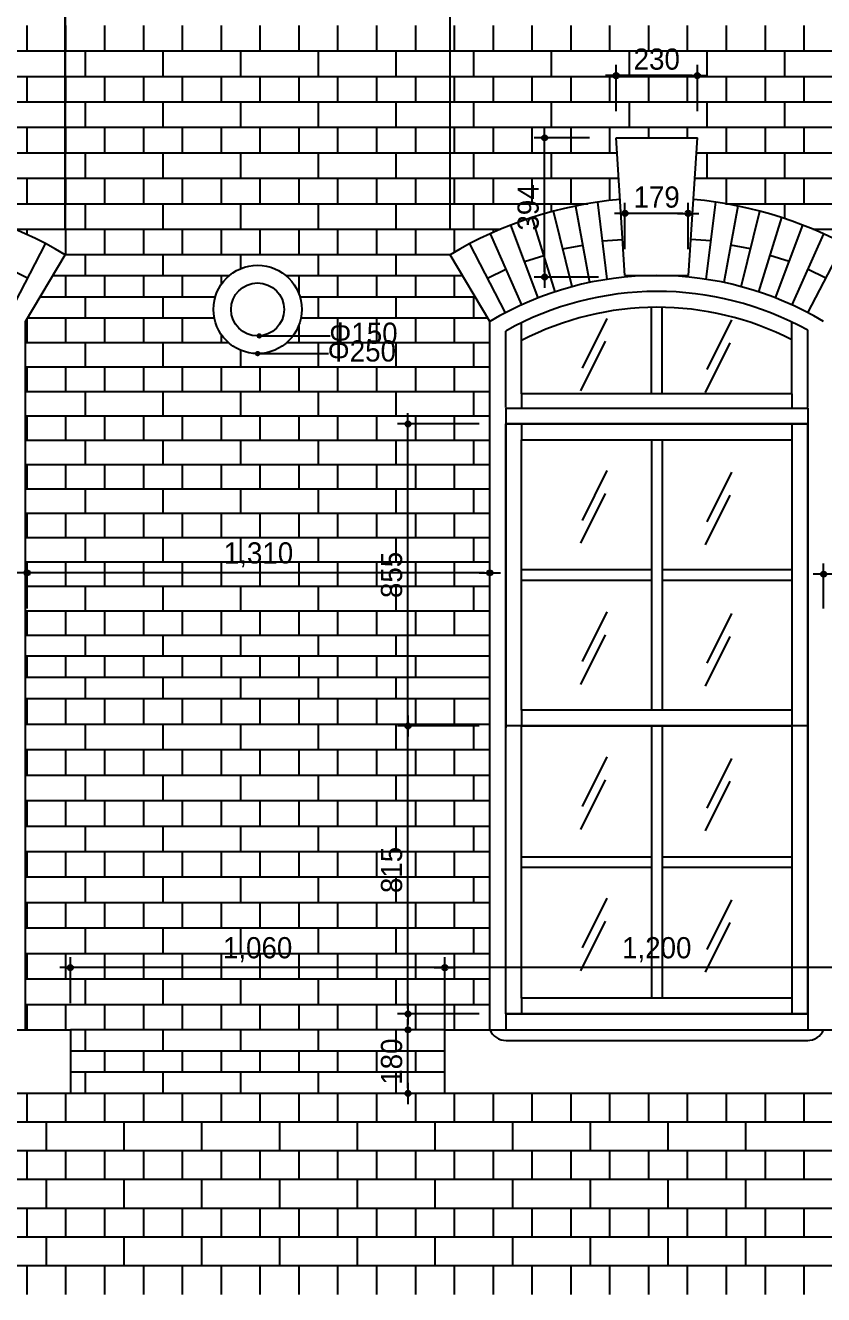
# Model space of a CAD drawing. Extents: x 194806 to 207421, y -159029 to -150119.
# Drawn here: x 199524 to 201784, y -155726 to -152133 of the extents above; entities that cross this region are included whole.
import ezdxf

# ---------------------------------------------------------------- set-up
doc = ezdxf.new("R2010")
doc.units = 0
doc.header["$LTSCALE"] = 50
doc.header["$MEASUREMENT"] = 0
doc.header["$PDMODE"] = 35
doc.header["$PDSIZE"] = -10
doc.layers.get('0').update_dxf_attribs({"linetype": 'CONTINUOUS'})
doc.layers.get('DEFPOINTS').update_dxf_attribs({"linetype": 'CONTINUOUS'})
for name, color, linetype in [('DIM', 7, 'CONTINUOUS'), ('ele-3', 6, 'CONTINUOUS'), ('h', 5, 'CONTINUOUS'), ('HAT', 5, 'CONTINUOUS'), ('WID', 4, 'CONTINUOUS')]:
    doc.layers.add(name, color=color, linetype=linetype)
doc.styles.add('현창', font='HYWULM_0.TTF')
doc.dimstyles.new('ISO-25', dxfattribs={"dimscale": 20, "dimtxt": 4, "dimasz": 1, "dimexe": 2, "dimexo": 5, "dimtad": 1, "dimlunit": 6, "dimtxsty": '현창', "dimblk": 'DIMDOT', "dimcen": 2.5, "dimadec": 0, "dimazin": 0, "dimtfac": 1, "dimtmove": 0, "dimatfit": 3, "dimldrblk": 'DIMDOT', "dimfxl": 1, "dimarcsym": 0})

# ---------------------------------------------------------------- blocks, each defined once
blk = doc.blocks.new('DIMDOT')
at = {"linetype": 'Continuous'}
blk.add_line((-2, 0), (2, 0), dxfattribs=at)
for radius in [0.5, 0.25]:
    blk.add_circle((0, 0), radius, dxfattribs=at)
blk = doc.blocks.new('*D14')
at = {"color": 0, "lineweight": -2}
for p, q in [((200726.2, -152707.3), (200726.2, -152023.8)), ((201896.2, -152707.3), (201896.2, -152023.8)), ((201881.2, -152053.8), (200741.2, -152053.8))]:
    blk.add_line(p, q, dxfattribs=at)
at = {"layer": 'DEFPOINTS', "color": 0}
for p in [(200726.2, -152053.8), (200726.2, -152782.3), (201896.2, -152782.3)]:
    blk.add_point(p, dxfattribs=at)
at = {"color": 0, "lineweight": -2, "xscale": 15, "yscale": 15, "zscale": 15, "rotation": 180}
blk.add_blockref('DIMDOT', (200726.2, -152053.8), dxfattribs=at)
at = {"color": 0, "lineweight": -2, "xscale": 15, "yscale": 15, "zscale": 15}
blk.add_blockref('DIMDOT', (201896.2, -152053.8), dxfattribs=at)
at = {"color": 0, "insert": (201353.5, -152003), "char_height": 60, "attachment_point": 5, "style": '현창'}
blk.add_mtext('1,170', dxfattribs=at)
blk = doc.blocks.new('*D15')
at = {"color": 0, "lineweight": -2}
for p, q in [((201196.2, -152376.3), (201196.2, -152245.3)), ((201426.2, -152376.3), (201426.2, -152245.3)), ((201411.2, -152275.3), (201211.2, -152275.3))]:
    blk.add_line(p, q, dxfattribs=at)
at = {"layer": 'DEFPOINTS', "color": 0}
for p in [(201196.2, -152275.3), (201196.2, -152451.3), (201426.2, -152451.3)]:
    blk.add_point(p, dxfattribs=at)
at = {"color": 0, "lineweight": -2, "xscale": 15, "yscale": 15, "zscale": 15, "rotation": 180}
blk.add_blockref('DIMDOT', (201196.2, -152275.3), dxfattribs=at)
at = {"color": 0, "lineweight": -2, "xscale": 15, "yscale": 15, "zscale": 15}
blk.add_blockref('DIMDOT', (201426.2, -152275.3), dxfattribs=at)
at = {"color": 0, "insert": (201311.2, -152229.1), "char_height": 60, "attachment_point": 5, "style": '현창'}
blk.add_mtext('230', dxfattribs=at)
blk = doc.blocks.new('*D16')
at = {"color": 0, "lineweight": -2}
for p, q in [((201121.2, -152451.7), (200963.7, -152451.7)), ((200993.7, -152830.7), (200993.7, -152466.7)), ((201146.4, -152845.7), (200963.7, -152845.7))]:
    blk.add_line(p, q, dxfattribs=at)
at = {"layer": 'DEFPOINTS', "color": 0}
for p in [(200993.7, -152451.7), (201196.2, -152451.7), (201221.4, -152845.7)]:
    blk.add_point(p, dxfattribs=at)
at = {"color": 0, "lineweight": -2, "xscale": 15, "yscale": 15, "zscale": 15}
for p, rotation in [((200993.7, -152451.7), 90), ((200993.7, -152845.7), 270)]:
    blk.add_blockref('DIMDOT', p, dxfattribs=dict(at, rotation=rotation))
at = {"color": 0, "insert": (200947.4, -152648.7), "char_height": 60, "attachment_point": 5, "rotation": 90, "style": '현창'}
blk.add_mtext('394', dxfattribs=at)
blk = doc.blocks.new('*D17')
at = {"color": 0, "lineweight": -2}
for p, q in [((201221.2, -152766.3), (201221.2, -152635.3)), ((201400.2, -152766.3), (201400.2, -152635.3)), ((201385.2, -152665.3), (201236.2, -152665.3))]:
    blk.add_line(p, q, dxfattribs=at)
at = {"layer": 'DEFPOINTS', "color": 0}
for p in [(201221.2, -152665.3), (201221.2, -152841.3), (201400.2, -152841.3)]:
    blk.add_point(p, dxfattribs=at)
at = {"color": 0, "lineweight": -2, "xscale": 15, "yscale": 15, "zscale": 15, "rotation": 180}
blk.add_blockref('DIMDOT', (201221.2, -152665.3), dxfattribs=at)
at = {"color": 0, "lineweight": -2, "xscale": 15, "yscale": 15, "zscale": 15}
blk.add_blockref('DIMDOT', (201400.2, -152665.3), dxfattribs=at)
at = {"color": 0, "insert": (201310.9, -152619.5), "char_height": 60, "attachment_point": 5, "style": '현창'}
blk.add_mtext('179', dxfattribs=at)
blk = doc.blocks.new('*D20')
at = {"color": 0, "lineweight": -2}
for p, q in [((200636.2, -154976.3), (200576.9, -154976.3)), ((200606.9, -155141.3), (200606.9, -154991.3)), ((200636.2, -155156.3), (200576.9, -155156.3))]:
    blk.add_line(p, q, dxfattribs=at)
at = {"layer": 'DEFPOINTS', "color": 0}
for p in [(200606.9, -154976.3), (200711.2, -154976.3), (200711.2, -155156.3)]:
    blk.add_point(p, dxfattribs=at)
at = {"color": 0, "lineweight": -2, "xscale": 15, "yscale": 15, "zscale": 15}
for p, rotation in [((200606.9, -154976.3), 90), ((200606.9, -155156.3), 270)]:
    blk.add_blockref('DIMDOT', p, dxfattribs=dict(at, rotation=rotation))
at = {"color": 0, "insert": (200560.7, -155066.3), "char_height": 60, "attachment_point": 5, "rotation": 90, "style": '현창'}
blk.add_mtext('180', dxfattribs=at)
blk = doc.blocks.new('*D21')
at = {"color": 0, "lineweight": -2}
for p, q in [((200808.7, -153261.3), (200576.9, -153261.3)), ((200606.9, -154101.3), (200606.9, -153276.3)), ((200808.7, -154116.3), (200576.9, -154116.3))]:
    blk.add_line(p, q, dxfattribs=at)
at = {"layer": 'DEFPOINTS', "color": 0}
for p in [(200606.9, -153261.3), (200883.7, -153261.3), (200883.7, -154116.3)]:
    blk.add_point(p, dxfattribs=at)
at = {"color": 0, "lineweight": -2, "xscale": 15, "yscale": 15, "zscale": 15}
for p, rotation in [((200606.9, -153261.3), 90), ((200606.9, -154116.3), 270)]:
    blk.add_blockref('DIMDOT', p, dxfattribs=dict(at, rotation=rotation))
at = {"color": 0, "insert": (200560.7, -153688.8), "char_height": 60, "attachment_point": 5, "rotation": 90, "style": '현창'}
blk.add_mtext('855', dxfattribs=at)
blk = doc.blocks.new('*D22')
at = {"color": 0, "lineweight": -2}
for p, q in [((200808.7, -154116.3), (200576.9, -154116.3)), ((200606.9, -154916.3), (200606.9, -154131.3)), ((200808.7, -154931.3), (200576.9, -154931.3))]:
    blk.add_line(p, q, dxfattribs=at)
at = {"layer": 'DEFPOINTS', "color": 0}
for p in [(200606.9, -154116.3), (200883.7, -154116.3), (200883.7, -154931.3)]:
    blk.add_point(p, dxfattribs=at)
at = {"color": 0, "lineweight": -2, "xscale": 15, "yscale": 15, "zscale": 15}
for p, rotation in [((200606.9, -154116.3), 90), ((200606.9, -154931.3), 270)]:
    blk.add_blockref('DIMDOT', p, dxfattribs=dict(at, rotation=rotation))
at = {"color": 0, "insert": (200560.7, -154523.8), "char_height": 60, "attachment_point": 5, "rotation": 90, "style": '현창'}
blk.add_mtext('815', dxfattribs=at)
blk = doc.blocks.new('*D19')
at = {"color": 0, "lineweight": -2}
for p, q in [((200711.2, -155081.3), (200711.2, -154770.3)), ((201911.2, -155081.3), (201911.2, -154770.3)), ((201896.2, -154800.3), (200726.2, -154800.3))]:
    blk.add_line(p, q, dxfattribs=at)
at = {"layer": 'DEFPOINTS', "color": 0}
for p in [(200711.2, -154800.3), (200711.2, -155156.3), (201911.2, -155156.3)]:
    blk.add_point(p, dxfattribs=at)
at = {"color": 0, "lineweight": -2, "xscale": 15, "yscale": 15, "zscale": 15, "rotation": 180}
blk.add_blockref('DIMDOT', (200711.2, -154800.3), dxfattribs=at)
at = {"color": 0, "lineweight": -2, "xscale": 15, "yscale": 15, "zscale": 15}
blk.add_blockref('DIMDOT', (201911.2, -154800.3), dxfattribs=at)
at = {"color": 0, "insert": (201311.2, -154749.5), "char_height": 60, "attachment_point": 5, "style": '현창'}
blk.add_mtext('1,200', dxfattribs=at)
blk = doc.blocks.new('*D30')
at = {"color": 0, "lineweight": -2}
for p, q in [((199637, -152707.3), (199637, -152023.8)), ((200726, -152707.3), (200726, -152023.8)), ((200711, -152053.8), (199652, -152053.8))]:
    blk.add_line(p, q, dxfattribs=at)
at = {"layer": 'DEFPOINTS', "color": 0}
for p in [(199637, -152053.8), (199637, -152782.3), (200726, -152782.3)]:
    blk.add_point(p, dxfattribs=at)
at = {"color": 0, "lineweight": -2, "xscale": 15, "yscale": 15, "zscale": 15, "rotation": 180}
blk.add_blockref('DIMDOT', (199637, -152053.8), dxfattribs=at)
at = {"color": 0, "lineweight": -2, "xscale": 15, "yscale": 15, "zscale": 15}
blk.add_blockref('DIMDOT', (200726, -152053.8), dxfattribs=at)
at = {"color": 0, "insert": (200280.1, -152003), "char_height": 60, "attachment_point": 5, "style": '현창'}
blk.add_mtext('1,089', dxfattribs=at)
blk = doc.blocks.new('*D32')
at = {"color": 0, "lineweight": -2}
for p, q in [((201783.7, -153783.9), (201783.7, -153656.5)), ((202823.7, -153686.5), (201798.7, -153686.5)), ((202838.7, -153783.9), (202838.7, -153656.5))]:
    blk.add_line(p, q, dxfattribs=at)
at = {"layer": 'DEFPOINTS', "color": 0}
for p in [(201783.7, -153686.5), (201783.7, -153858.9), (202838.7, -153858.9)]:
    blk.add_point(p, dxfattribs=at)
at = {"color": 0, "lineweight": -2, "xscale": 15, "yscale": 15, "zscale": 15, "rotation": 180}
blk.add_blockref('DIMDOT', (201783.7, -153686.5), dxfattribs=at)
at = {"color": 0, "lineweight": -2, "xscale": 15, "yscale": 15, "zscale": 15}
blk.add_blockref('DIMDOT', (202838.7, -153686.5), dxfattribs=at)
at = {"color": 0, "insert": (202388.7, -153635.7), "char_height": 60, "attachment_point": 5, "style": '현창'}
blk.add_mtext('1,055', dxfattribs=at)
blk = doc.blocks.new('*D33')
at = {"color": 0, "lineweight": -2}
for p, q in [((199528.7, -153783.9), (199528.7, -153652.8)), ((200823.7, -153682.8), (199543.7, -153682.8)), ((200838.7, -153783.9), (200838.7, -153652.8))]:
    blk.add_line(p, q, dxfattribs=at)
at = {"layer": 'DEFPOINTS', "color": 0}
for p in [(199528.7, -153682.8), (199528.7, -153858.9), (200838.7, -153858.9)]:
    blk.add_point(p, dxfattribs=at)
at = {"color": 0, "lineweight": -2, "xscale": 15, "yscale": 15, "zscale": 15, "rotation": 180}
blk.add_blockref('DIMDOT', (199528.7, -153682.8), dxfattribs=at)
at = {"color": 0, "lineweight": -2, "xscale": 15, "yscale": 15, "zscale": 15}
blk.add_blockref('DIMDOT', (200838.7, -153682.8), dxfattribs=at)
at = {"color": 0, "insert": (200183.7, -153632), "char_height": 60, "attachment_point": 5, "style": '현창'}
blk.add_mtext('1,310', dxfattribs=at)
blk = doc.blocks.new('*D34')
at = {"color": 0, "lineweight": -2}
for p, q in [((199651.2, -154901.3), (199651.2, -154770.3)), ((200711.2, -154901.3), (200711.2, -154770.3)), ((200696.2, -154800.3), (199666.2, -154800.3))]:
    blk.add_line(p, q, dxfattribs=at)
at = {"layer": 'DEFPOINTS', "color": 0}
for p in [(199651.2, -154800.3), (199651.2, -154976.3), (200711.2, -154976.3)]:
    blk.add_point(p, dxfattribs=at)
at = {"color": 0, "lineweight": -2, "xscale": 15, "yscale": 15, "zscale": 15, "rotation": 180}
blk.add_blockref('DIMDOT', (199651.2, -154800.3), dxfattribs=at)
at = {"color": 0, "lineweight": -2, "xscale": 15, "yscale": 15, "zscale": 15}
blk.add_blockref('DIMDOT', (200711.2, -154800.3), dxfattribs=at)
at = {"color": 0, "insert": (200181.2, -154749.5), "char_height": 60, "attachment_point": 5, "style": '현창'}
blk.add_mtext('1,060', dxfattribs=at)
blk = doc.blocks.new('*D49')
at = {"color": 0, "lineweight": -2}
for p, q in [((199636.2, -152707.3), (199636.2, -151828)), ((202838.2, -152707.3), (202838.2, -151828)), ((202823.2, -151858), (199651.2, -151858))]:
    blk.add_line(p, q, dxfattribs=at)
at = {"layer": 'DEFPOINTS', "color": 0}
for p in [(199636.2, -151858), (199636.2, -152782.3), (202838.2, -152782.3)]:
    blk.add_point(p, dxfattribs=at)
at = {"color": 0, "lineweight": -2, "xscale": 15, "yscale": 15, "zscale": 15, "rotation": 180}
blk.add_blockref('DIMDOT', (199636.2, -151858), dxfattribs=at)
at = {"color": 0, "lineweight": -2, "xscale": 15, "yscale": 15, "zscale": 15}
blk.add_blockref('DIMDOT', (202838.2, -151858), dxfattribs=at)
at = {"color": 0, "insert": (201367.6, -151807.2), "char_height": 60, "attachment_point": 5, "style": '현창'}
blk.add_mtext('3,202', dxfattribs=at)

msp = doc.modelspace()

# ---------------------------------------------------------------- linework, layer by layer
at = {"layer": 'DIM'}
for p, q in [((200185.73, -153012.126), (200386.559, -153012.126)), ((200181.151, -153062.266), (200381.98, -153062.266))]:
    msp.add_line(p, q, dxfattribs=at)
at = {"layer": 'DIM', "const_width": 7.406}
for points in [[(200181.933, -153012.126, 1), (200189.527, -153012.126, 1)], [(200177.354, -153062.266, 1), (200184.948, -153062.266, 1)]]:
    msp.add_lwpolyline(points, format="xyb", close=True, dxfattribs=at)
at = {"layer": 'ele-3'}
for p, q in [((200726.112, -152782.266), (199636.191, -152782.266)), ((200099.911, -152842.266), (199600.471, -152842.266)), ((200761.832, -152842.266), (200262.392, -152842.266)), ((200061.151, -152902.266), (199564.751, -152902.266)), ((200797.552, -152902.266), (200301.151, -152902.266)), ((200058.677, -152962.266), (199529.031, -152962.266)), ((200833.271, -152962.266), (200303.626, -152962.266)), ((199523.651, -153858.881), (200838.651, -153858.881)), ((200838.651, -153918.881), (199523.651, -153918.881)), ((200838.651, -153978.881), (199523.651, -153978.881)), ((199523.651, -154038.881), (200838.651, -154038.881)), ((200711.151, -154976.303), (199651.151, -154976.303)), ((200711.151, -155036.303), (199651.151, -155036.303)), ((200711.151, -155096.303), (199651.151, -155096.303)), ((200711.151, -155156.303), (199651.151, -155156.303))]:
    msp.add_line(p, q, dxfattribs=at)
for points in [[(199693.651, -152842.266), (199693.651, -152782.266)], [(199913.651, -152842.266), (199913.651, -152782.266)], [(200133.651, -152821.643), (200133.651, -152782.266)], [(200353.651, -152842.266), (200353.651, -152782.266)], [(200573.651, -152842.266), (200573.651, -152782.266)], [(199638.651, -152902.266), (199638.651, -152842.266)], [(199748.651, -152902.266), (199748.651, -152842.266)], [(199858.651, -152902.266), (199858.651, -152842.266)], [(199968.651, -152902.266), (199968.651, -152842.266)], [(200078.651, -152865.721), (200078.651, -152842.266)], [(200298.651, -152894.619), (200298.651, -152842.266)], [(200408.651, -152902.266), (200408.651, -152842.266)], [(200518.651, -152902.266), (200518.651, -152842.266)], [(200628.651, -152902.266), (200628.651, -152842.266)], [(200738.651, -152902.266), (200738.651, -152842.266)], [(199693.651, -152962.266), (199693.651, -152902.266)], [(199913.651, -152962.266), (199913.651, -152902.266)], [(200353.651, -152962.266), (200353.651, -152902.266)], [(200573.651, -152962.266), (200573.651, -152902.266)], [(200793.651, -152962.266), (200793.651, -152902.266)], [(199693.651, -153918.881), (199693.651, -153858.881)], [(199913.651, -153918.881), (199913.651, -153858.881)], [(200133.651, -153918.881), (200133.651, -153858.881)], [(200353.651, -153918.881), (200353.651, -153858.881)], [(200573.651, -153918.881), (200573.651, -153858.881)], [(199528.651, -153978.881), (199528.651, -153918.881)], [(199638.651, -153978.881), (199638.651, -153918.881)], [(199748.651, -153978.881), (199748.651, -153918.881)], [(199858.651, -153978.881), (199858.651, -153918.881)], [(199968.651, -153978.881), (199968.651, -153918.881)], [(200078.651, -153978.881), (200078.651, -153918.881)], [(200188.651, -153978.881), (200188.651, -153918.881)], [(200298.651, -153978.881), (200298.651, -153918.881)], [(200408.651, -153978.881), (200408.651, -153918.881)], [(200518.651, -153978.881), (200518.651, -153918.881)], [(200628.651, -153978.881), (200628.651, -153918.881)], [(199693.651, -154038.881), (199693.651, -153978.881)], [(199913.651, -154038.881), (199913.651, -153978.881)], [(200133.651, -154038.881), (200133.651, -153978.881)], [(200353.651, -154038.881), (200353.651, -153978.881)], [(200573.651, -154038.881), (200573.651, -153978.881)], [(199693.651, -155036.303), (199693.651, -154976.303)], [(199913.651, -155036.303), (199913.651, -154976.303)], [(200133.651, -155036.303), (200133.651, -154976.303)], [(200353.651, -155036.303), (200353.651, -154976.303)], [(200573.651, -155036.303), (200573.651, -154976.303)], [(199748.651, -155096.303), (199748.651, -155036.303)], [(199858.651, -155096.303), (199858.651, -155036.303)], [(199968.651, -155096.303), (199968.651, -155036.303)], [(200078.651, -155096.303), (200078.651, -155036.303)], [(200188.651, -155096.303), (200188.651, -155036.303)], [(200298.651, -155096.303), (200298.651, -155036.303)], [(200408.651, -155096.303), (200408.651, -155036.303)], [(200518.651, -155096.303), (200518.651, -155036.303)], [(200628.651, -155096.303), (200628.651, -155036.303)], [(199693.651, -155156.303), (199693.651, -155096.303)], [(199913.651, -155156.303), (199913.651, -155096.303)], [(200133.651, -155156.303), (200133.651, -155096.303)], [(200353.651, -155156.303), (200353.651, -155096.303)], [(200573.651, -155156.303), (200573.651, -155096.303)]]:
    msp.add_lwpolyline(points, dxfattribs=at)
at = {"layer": 'h'}
for p, q in [((198248.391, -152205.391), (202838.651, -152205.391)), ((198248.391, -152277.501), (202838.651, -152277.501)), ((198248.391, -152349.61), (202838.651, -152349.61)), ((198248.391, -152421.719), (202838.651, -152421.719)), ((199163.425, -152493.829), (201198.877, -152493.829)), ((201423.425, -152493.829), (202838.651, -152493.829)), ((199158.803, -152565.938), (201203.5, -152565.938)), ((201418.803, -152565.938), (202838.651, -152565.938)), ((199246.139, -152638.048), (201116.164, -152638.048)), ((201081.239, -152644.651), (201121.123, -152861.062)), ((201171.066, -152851.988), (201144.035, -152633.579)), ((201451.237, -152851.988), (201478.267, -152633.579)), ((201541.064, -152644.651), (201501.18, -152861.062)), ((201506.139, -152638.048), (202838.651, -152638.048)), ((200957.983, -152677.198), (201023.108, -152887.364)), ((201071.754, -152872.866), (201019.157, -152659.206)), ((201550.548, -152872.866), (201603.146, -152659.206)), ((201664.32, -152677.198), (201599.194, -152887.364)), ((199493.13, -152710.157), (200869.173, -152710.157)), ((200975.333, -152904.512), (200897.907, -152698.572)), ((201646.97, -152904.512), (201724.396, -152698.572)), ((201753.13, -152710.157), (202838.651, -152710.157)), ((199479.338, -152946.545), (199580.512, -152751.188)), ((200882.965, -152946.545), (200781.791, -152751.188)), ((200839.115, -152723.261), (200928.571, -152924.259)), ((201157.55, -152742.783), (201214.602, -152739.126)), ((201464.752, -152742.783), (201407.701, -152739.126)), ((201783.188, -152723.261), (201693.732, -152924.259)), ((201739.338, -152946.545), (201840.512, -152751.188)), ((200936.62, -152801.542), (200991.267, -152784.608)), ((201045.456, -152766.036), (201101.7, -152755.67)), ((201576.847, -152766.036), (201520.603, -152755.67)), ((201685.683, -152801.542), (201631.036, -152784.608)), ((199529.925, -152848.867), (199478.46, -152823.76)), ((200832.378, -152848.867), (200883.843, -152823.76)), ((201789.925, -152848.867), (201738.46, -152823.76)), ((201169.964, -152962.539), (201100.39, -153103.241)), ((201522.928, -152966.99), (201453.354, -153107.692)), ((199523.651, -153031.233), (200098.718, -153031.233)), ((200263.584, -153031.233), (200838.651, -153031.233)), ((201165.221, -153027.358), (201095.647, -153168.06)), ((201518.185, -153031.809), (201448.611, -153172.511)), ((199523.651, -153100.204), (200838.651, -153100.204)), ((199523.651, -153169.175), (200838.651, -153169.175)), ((199523.651, -153238.145), (200838.651, -153238.145)), ((199523.651, -153307.116), (200838.651, -153307.116)), ((199523.651, -153376.087), (200838.651, -153376.087)), ((201169.964, -153393.519), (201100.39, -153534.221)), ((201522.928, -153397.97), (201453.354, -153538.672)), ((199523.651, -153445.057), (200838.651, -153445.057)), ((201165.221, -153458.338), (201095.647, -153599.04)), ((201518.185, -153462.789), (201448.611, -153603.491)), ((199523.651, -153514.028), (200838.651, -153514.028)), ((199523.651, -153582.999), (200838.651, -153582.999)), ((199523.651, -153651.969), (200838.651, -153651.969)), ((199523.651, -153720.94), (200838.651, -153720.94)), ((199523.651, -153789.911), (200838.651, -153789.911)), ((201169.964, -153793.519), (201100.39, -153934.221)), ((201522.928, -153797.97), (201453.354, -153938.672)), ((201165.221, -153858.338), (201095.647, -153999.04)), ((201518.185, -153862.789), (201448.611, -154003.491)), ((199523.651, -154110.991), (200838.651, -154110.991)), ((199523.651, -154183.1), (200838.651, -154183.1)), ((201169.964, -154203.519), (201100.39, -154344.221)), ((201522.928, -154207.97), (201453.354, -154348.672)), ((199523.651, -154255.209), (200838.651, -154255.209)), ((201165.221, -154268.338), (201095.647, -154409.04)), ((201518.185, -154272.789), (201448.611, -154413.491)), ((199523.651, -154327.319), (200838.651, -154327.319)), ((199523.651, -154399.428), (200838.651, -154399.428)), ((199523.651, -154471.537), (200838.651, -154471.537)), ((199523.651, -154543.647), (200838.651, -154543.647)), ((199523.651, -154615.756), (200838.651, -154615.756)), ((201169.964, -154603.519), (201100.39, -154744.221)), ((201522.928, -154607.97), (201453.354, -154748.672)), ((199523.651, -154687.866), (200838.651, -154687.866)), ((201165.221, -154668.338), (201095.647, -154809.04)), ((201518.185, -154672.789), (201448.611, -154813.491)), ((199523.651, -154759.975), (200838.651, -154759.975)), ((199523.651, -154832.084), (200838.651, -154832.084)), ((199523.651, -154904.194), (200838.651, -154904.194)), ((202838.651, -155237.655), (198248.391, -155237.655)), ((202838.651, -155319.007), (198248.391, -155319.007)), ((202838.651, -155400.36), (198248.391, -155400.36)), ((202838.651, -155481.712), (198248.391, -155481.712)), ((202838.651, -155563.064), (198248.391, -155563.064)), ((202838.651, -155644.416), (198248.391, -155644.416))]:
    msp.add_line(p, q, dxfattribs=at)
for points in [[(199528.651, -152205.391), (199528.651, -152133.282)], [(199638.651, -152205.391), (199638.651, -152133.282)], [(199748.651, -152205.391), (199748.651, -152133.282)], [(199858.651, -152205.391), (199858.651, -152133.282)], [(199968.651, -152205.391), (199968.651, -152133.282)], [(200078.651, -152205.391), (200078.651, -152133.282)], [(200188.651, -152205.391), (200188.651, -152133.282)], [(200298.651, -152205.391), (200298.651, -152133.282)], [(200408.651, -152205.391), (200408.651, -152133.282)], [(200518.651, -152205.391), (200518.651, -152133.282)], [(200628.651, -152205.391), (200628.651, -152133.282)], [(200738.651, -152205.391), (200738.651, -152133.282)], [(200848.651, -152205.391), (200848.651, -152133.282)], [(200958.651, -152205.391), (200958.651, -152133.282)], [(201068.651, -152205.391), (201068.651, -152133.282)], [(201178.651, -152205.391), (201178.651, -152133.282)], [(201288.651, -152205.391), (201288.651, -152133.282)], [(201398.651, -152205.391), (201398.651, -152133.282)], [(201508.651, -152205.391), (201508.651, -152133.282)], [(201618.651, -152205.391), (201618.651, -152133.282)], [(201728.651, -152205.391), (201728.651, -152133.282)], [(199693.651, -152277.501), (199693.651, -152205.391)], [(199913.651, -152277.501), (199913.651, -152205.391)], [(200133.651, -152277.501), (200133.651, -152205.391)], [(200353.651, -152277.501), (200353.651, -152205.391)], [(200573.651, -152277.501), (200573.651, -152205.391)], [(200793.651, -152277.501), (200793.651, -152205.391)], [(201013.651, -152277.501), (201013.651, -152205.391)], [(201233.651, -152277.501), (201233.651, -152205.391)], [(201453.651, -152277.501), (201453.651, -152205.391)], [(201673.651, -152277.501), (201673.651, -152205.391)], [(199528.651, -152349.61), (199528.651, -152277.501)], [(199638.651, -152349.61), (199638.651, -152277.501)], [(199748.651, -152349.61), (199748.651, -152277.501)], [(199858.651, -152349.61), (199858.651, -152277.501)], [(199968.651, -152349.61), (199968.651, -152277.501)], [(200078.651, -152349.61), (200078.651, -152277.501)], [(200188.651, -152349.61), (200188.651, -152277.501)], [(200298.651, -152349.61), (200298.651, -152277.501)], [(200408.651, -152349.61), (200408.651, -152277.501)], [(200518.651, -152349.61), (200518.651, -152277.501)], [(200628.651, -152349.61), (200628.651, -152277.501)], [(200738.651, -152349.61), (200738.651, -152277.501)], [(200848.651, -152349.61), (200848.651, -152277.501)], [(200958.651, -152349.61), (200958.651, -152277.501)], [(201068.651, -152349.61), (201068.651, -152277.501)], [(201178.651, -152349.61), (201178.651, -152277.501)], [(201288.651, -152349.61), (201288.651, -152277.501)], [(201398.651, -152349.61), (201398.651, -152277.501)], [(201508.651, -152349.61), (201508.651, -152277.501)], [(201618.651, -152349.61), (201618.651, -152277.501)], [(201728.651, -152349.61), (201728.651, -152277.501)], [(199693.651, -152421.719), (199693.651, -152349.61)], [(199913.651, -152421.719), (199913.651, -152349.61)], [(200133.651, -152421.719), (200133.651, -152349.61)], [(200353.651, -152421.719), (200353.651, -152349.61)], [(200573.651, -152421.719), (200573.651, -152349.61)], [(200793.651, -152421.719), (200793.651, -152349.61)], [(201013.651, -152421.719), (201013.651, -152349.61)], [(201233.651, -152421.719), (201233.651, -152349.61)], [(201453.651, -152421.719), (201453.651, -152349.61)], [(201673.651, -152421.719), (201673.651, -152349.61)], [(199528.651, -152493.829), (199528.651, -152421.719)], [(199638.651, -152493.829), (199638.651, -152421.719)], [(199748.651, -152493.829), (199748.651, -152421.719)], [(199858.651, -152493.829), (199858.651, -152421.719)], [(199968.651, -152493.829), (199968.651, -152421.719)], [(200078.651, -152493.829), (200078.651, -152421.719)], [(200188.651, -152493.829), (200188.651, -152421.719)], [(200298.651, -152493.829), (200298.651, -152421.719)], [(200408.651, -152493.829), (200408.651, -152421.719)], [(200518.651, -152493.829), (200518.651, -152421.719)], [(200628.651, -152493.829), (200628.651, -152421.719)], [(200738.651, -152493.829), (200738.651, -152421.719)], [(200848.651, -152493.829), (200848.651, -152421.719)], [(200958.651, -152493.829), (200958.651, -152421.719)], [(201068.651, -152493.829), (201068.651, -152421.719)], [(201178.651, -152493.829), (201178.651, -152421.719)], [(201288.651, -152451.303), (201288.651, -152421.719)], [(201398.651, -152451.303), (201398.651, -152421.719)], [(201508.651, -152493.829), (201508.651, -152421.719)], [(201618.651, -152493.829), (201618.651, -152421.719)], [(201728.651, -152493.829), (201728.651, -152421.719)], [(199693.651, -152565.938), (199693.651, -152493.829)], [(199913.651, -152565.938), (199913.651, -152493.829)], [(200133.651, -152565.938), (200133.651, -152493.829)], [(200353.651, -152565.938), (200353.651, -152493.829)], [(200573.651, -152565.938), (200573.651, -152493.829)], [(200793.651, -152565.938), (200793.651, -152493.829)], [(201013.651, -152565.938), (201013.651, -152493.829)], [(201453.651, -152565.938), (201453.651, -152493.829)], [(201673.651, -152565.938), (201673.651, -152493.829)], [(199528.651, -152638.048), (199528.651, -152565.938)], [(199638.651, -152638.048), (199638.651, -152565.938)], [(199748.651, -152638.048), (199748.651, -152565.938)], [(199858.651, -152638.048), (199858.651, -152565.938)], [(199968.651, -152638.048), (199968.651, -152565.938)], [(200078.651, -152638.048), (200078.651, -152565.938)], [(200188.651, -152638.048), (200188.651, -152565.938)], [(200298.651, -152638.048), (200298.651, -152565.938)], [(200408.651, -152638.048), (200408.651, -152565.938)], [(200518.651, -152638.048), (200518.651, -152565.938)], [(200628.651, -152638.048), (200628.651, -152565.938)], [(200738.651, -152638.048), (200738.651, -152565.938)], [(200848.651, -152638.048), (200848.651, -152565.938)], [(200958.651, -152638.048), (200958.651, -152565.938)], [(201068.651, -152638.048), (201068.651, -152565.938)], [(201178.651, -152629.004), (201178.651, -152565.938)], [(201508.651, -152638.048), (201508.651, -152565.938)], [(201618.651, -152638.048), (201618.651, -152565.938)], [(201728.651, -152638.048), (201728.651, -152565.938)], [(199693.651, -152710.157), (199693.651, -152638.048)], [(199913.651, -152710.157), (199913.651, -152638.048)], [(200133.651, -152710.157), (200133.651, -152638.048)], [(200353.651, -152710.157), (200353.651, -152638.048)], [(200573.651, -152710.157), (200573.651, -152638.048)], [(200793.651, -152710.157), (200793.651, -152638.048)], [(201013.651, -152660.674), (201013.651, -152638.048)], [(201673.651, -152680.272), (201673.651, -152638.048)], [(199528.651, -152725.754), (199528.651, -152710.157)], [(199638.651, -152782.266), (199638.651, -152710.157)], [(199748.651, -152782.266), (199748.651, -152710.157)], [(199858.651, -152782.266), (199858.651, -152710.157)], [(199968.651, -152782.266), (199968.651, -152710.157)], [(200078.651, -152782.266), (200078.651, -152710.157)], [(200188.651, -152782.266), (200188.651, -152710.157)], [(200298.651, -152782.266), (200298.651, -152710.157)], [(200408.651, -152782.266), (200408.651, -152710.157)], [(200518.651, -152782.266), (200518.651, -152710.157)], [(200628.651, -152782.266), (200628.651, -152710.157)], [(200738.651, -152774.909), (200738.651, -152710.157)], [(200848.651, -152718.992), (200848.651, -152710.157)], [(199528.651, -153031.233), (199528.651, -152962.266)], [(199638.651, -153031.233), (199638.651, -152962.266)], [(199748.651, -153031.233), (199748.651, -152962.266)], [(199858.651, -153031.233), (199858.651, -152962.266)], [(199968.651, -153031.233), (199968.651, -152962.266)], [(200408.651, -153031.233), (200408.651, -152962.266)], [(200518.651, -153031.233), (200518.651, -152962.266)], [(200628.651, -153031.233), (200628.651, -152962.266)], [(200738.651, -153031.233), (200738.651, -152962.266)], [(200298.651, -153031.233), (200298.651, -152979.913)], [(199693.651, -153100.2), (199693.651, -153031.233)], [(199913.651, -153100.2), (199913.651, -153031.233)], [(200078.651, -153031.233), (200078.651, -153008.812)], [(200353.651, -153100.2), (200353.651, -153031.233)], [(200573.651, -153100.2), (200573.651, -153031.233)], [(200793.651, -153100.2), (200793.651, -153031.233)], [(200133.651, -153100.2), (200133.651, -153052.89)], [(199528.651, -153169.171), (199528.651, -153100.204)], [(199638.651, -153169.171), (199638.651, -153100.204)], [(199748.651, -153169.171), (199748.651, -153100.204)], [(199858.651, -153169.171), (199858.651, -153100.204)], [(199968.651, -153169.171), (199968.651, -153100.204)], [(200078.651, -153169.171), (200078.651, -153100.204)], [(200188.651, -153169.171), (200188.651, -153100.204)], [(200298.651, -153169.171), (200298.651, -153100.204)], [(200408.651, -153169.171), (200408.651, -153100.204)], [(200518.651, -153169.171), (200518.651, -153100.204)], [(200628.651, -153169.171), (200628.651, -153100.204)], [(200738.651, -153169.171), (200738.651, -153100.204)], [(199693.651, -153238.138), (199693.651, -153169.171)], [(199913.651, -153238.138), (199913.651, -153169.171)], [(200133.651, -153238.138), (200133.651, -153169.171)], [(200353.651, -153238.138), (200353.651, -153169.171)], [(200573.651, -153238.138), (200573.651, -153169.171)], [(200793.651, -153238.138), (200793.651, -153169.171)], [(199528.651, -153307.112), (199528.651, -153238.145)], [(199638.651, -153307.112), (199638.651, -153238.145)], [(199748.651, -153307.112), (199748.651, -153238.145)], [(199858.651, -153307.112), (199858.651, -153238.145)], [(199968.651, -153307.112), (199968.651, -153238.145)], [(200078.651, -153307.112), (200078.651, -153238.145)], [(200188.651, -153307.112), (200188.651, -153238.145)], [(200298.651, -153307.112), (200298.651, -153238.145)], [(200408.651, -153307.112), (200408.651, -153238.145)], [(200518.651, -153307.112), (200518.651, -153238.145)], [(200628.651, -153307.112), (200628.651, -153238.145)], [(200738.651, -153307.112), (200738.651, -153238.145)], [(199693.651, -153376.079), (199693.651, -153307.112)], [(199913.651, -153376.079), (199913.651, -153307.112)], [(200133.651, -153376.079), (200133.651, -153307.112)], [(200353.651, -153376.079), (200353.651, -153307.112)], [(200573.651, -153376.079), (200573.651, -153307.112)], [(200793.651, -153376.079), (200793.651, -153307.112)], [(199528.651, -153445.054), (199528.651, -153376.087)], [(199638.651, -153445.054), (199638.651, -153376.087)], [(199748.651, -153445.054), (199748.651, -153376.087)], [(199858.651, -153445.054), (199858.651, -153376.087)], [(199968.651, -153445.054), (199968.651, -153376.087)], [(200078.651, -153445.054), (200078.651, -153376.087)], [(200188.651, -153445.054), (200188.651, -153376.087)], [(200298.651, -153445.054), (200298.651, -153376.087)], [(200408.651, -153445.054), (200408.651, -153376.087)], [(200518.651, -153445.054), (200518.651, -153376.087)], [(200628.651, -153445.054), (200628.651, -153376.087)], [(200738.651, -153445.054), (200738.651, -153376.087)], [(199693.651, -153514.021), (199693.651, -153445.054)], [(199913.651, -153514.021), (199913.651, -153445.054)], [(200133.651, -153514.021), (200133.651, -153445.054)], [(200353.651, -153514.021), (200353.651, -153445.054)], [(200573.651, -153514.021), (200573.651, -153445.054)], [(200793.651, -153514.021), (200793.651, -153445.054)], [(199528.651, -153582.995), (199528.651, -153514.028)], [(199638.651, -153582.995), (199638.651, -153514.028)], [(199748.651, -153582.995), (199748.651, -153514.028)], [(199858.651, -153582.995), (199858.651, -153514.028)], [(199968.651, -153582.995), (199968.651, -153514.028)], [(200078.651, -153582.995), (200078.651, -153514.028)], [(200188.651, -153582.995), (200188.651, -153514.028)], [(200298.651, -153582.995), (200298.651, -153514.028)], [(200408.651, -153582.995), (200408.651, -153514.028)], [(200518.651, -153582.995), (200518.651, -153514.028)], [(200628.651, -153582.995), (200628.651, -153514.028)], [(200738.651, -153582.995), (200738.651, -153514.028)], [(199693.651, -153651.962), (199693.651, -153582.995)], [(199913.651, -153651.962), (199913.651, -153582.995)], [(200133.651, -153651.962), (200133.651, -153582.995)], [(200353.651, -153651.962), (200353.651, -153582.995)], [(200573.651, -153651.962), (200573.651, -153582.995)], [(200793.651, -153651.962), (200793.651, -153582.995)], [(199528.651, -153720.936), (199528.651, -153651.969)], [(199638.651, -153720.936), (199638.651, -153651.969)], [(199748.651, -153720.936), (199748.651, -153651.969)], [(199858.651, -153720.936), (199858.651, -153651.969)], [(199968.651, -153720.936), (199968.651, -153651.969)], [(200078.651, -153720.936), (200078.651, -153651.969)], [(200188.651, -153720.936), (200188.651, -153651.969)], [(200298.651, -153720.936), (200298.651, -153651.969)], [(200408.651, -153720.936), (200408.651, -153651.969)], [(200518.651, -153720.936), (200518.651, -153651.969)], [(200628.651, -153720.936), (200628.651, -153651.969)], [(200738.651, -153720.936), (200738.651, -153651.969)], [(199693.651, -153789.903), (199693.651, -153720.936)], [(199913.651, -153789.903), (199913.651, -153720.936)], [(200133.651, -153789.903), (200133.651, -153720.936)], [(200353.651, -153789.903), (200353.651, -153720.936)], [(200573.651, -153789.903), (200573.651, -153720.936)], [(200793.651, -153789.903), (200793.651, -153720.936)], [(199528.651, -153858.878), (199528.651, -153789.911)], [(199638.651, -153858.878), (199638.651, -153789.911)], [(199748.651, -153858.878), (199748.651, -153789.911)], [(199858.651, -153858.878), (199858.651, -153789.911)], [(199968.651, -153858.878), (199968.651, -153789.911)], [(200078.651, -153858.878), (200078.651, -153789.911)], [(200188.651, -153858.878), (200188.651, -153789.911)], [(200298.651, -153858.878), (200298.651, -153789.911)], [(200408.651, -153858.878), (200408.651, -153789.911)], [(200518.651, -153858.878), (200518.651, -153789.911)], [(200628.651, -153858.878), (200628.651, -153789.911)], [(200738.651, -153858.878), (200738.651, -153789.911)], [(199528.651, -154110.991), (199528.651, -154038.881)], [(199638.651, -154110.991), (199638.651, -154038.881)], [(199748.651, -154110.991), (199748.651, -154038.881)], [(199858.651, -154110.991), (199858.651, -154038.881)], [(199968.651, -154110.991), (199968.651, -154038.881)], [(200078.651, -154110.991), (200078.651, -154038.881)], [(200188.651, -154110.991), (200188.651, -154038.881)], [(200298.651, -154110.991), (200298.651, -154038.881)], [(200408.651, -154110.991), (200408.651, -154038.881)], [(200518.651, -154110.991), (200518.651, -154038.881)], [(200628.651, -154110.991), (200628.651, -154038.881)], [(200738.651, -154110.991), (200738.651, -154038.881)], [(199693.651, -154183.1), (199693.651, -154110.991)], [(199913.651, -154183.1), (199913.651, -154110.991)], [(200133.651, -154183.1), (200133.651, -154110.991)], [(200353.651, -154183.1), (200353.651, -154110.991)], [(200573.651, -154183.1), (200573.651, -154110.991)], [(200793.651, -154183.1), (200793.651, -154110.991)], [(199528.651, -154255.209), (199528.651, -154183.1)], [(199638.651, -154255.209), (199638.651, -154183.1)], [(199748.651, -154255.209), (199748.651, -154183.1)], [(199858.651, -154255.209), (199858.651, -154183.1)], [(199968.651, -154255.209), (199968.651, -154183.1)], [(200078.651, -154255.209), (200078.651, -154183.1)], [(200188.651, -154255.209), (200188.651, -154183.1)], [(200298.651, -154255.209), (200298.651, -154183.1)], [(200408.651, -154255.209), (200408.651, -154183.1)], [(200518.651, -154255.209), (200518.651, -154183.1)], [(200628.651, -154255.209), (200628.651, -154183.1)], [(200738.651, -154255.209), (200738.651, -154183.1)], [(199693.651, -154327.319), (199693.651, -154255.209)], [(199913.651, -154327.319), (199913.651, -154255.209)], [(200133.651, -154327.319), (200133.651, -154255.209)], [(200353.651, -154327.319), (200353.651, -154255.209)], [(200573.651, -154327.319), (200573.651, -154255.209)], [(200793.651, -154327.319), (200793.651, -154255.209)], [(199528.651, -154399.428), (199528.651, -154327.319)], [(199638.651, -154399.428), (199638.651, -154327.319)], [(199748.651, -154399.428), (199748.651, -154327.319)], [(199858.651, -154399.428), (199858.651, -154327.319)], [(199968.651, -154399.428), (199968.651, -154327.319)], [(200078.651, -154399.428), (200078.651, -154327.319)], [(200188.651, -154399.428), (200188.651, -154327.319)], [(200298.651, -154399.428), (200298.651, -154327.319)], [(200408.651, -154399.428), (200408.651, -154327.319)], [(200518.651, -154399.428), (200518.651, -154327.319)], [(200628.651, -154399.428), (200628.651, -154327.319)], [(200738.651, -154399.428), (200738.651, -154327.319)], [(199693.651, -154471.537), (199693.651, -154399.428)], [(199913.651, -154471.537), (199913.651, -154399.428)], [(200133.651, -154471.537), (200133.651, -154399.428)], [(200353.651, -154471.537), (200353.651, -154399.428)], [(200573.651, -154471.537), (200573.651, -154399.428)], [(200793.651, -154471.537), (200793.651, -154399.428)], [(199528.651, -154543.647), (199528.651, -154471.537)], [(199638.651, -154543.647), (199638.651, -154471.537)], [(199748.651, -154543.647), (199748.651, -154471.537)], [(199858.651, -154543.647), (199858.651, -154471.537)], [(199968.651, -154543.647), (199968.651, -154471.537)], [(200078.651, -154543.647), (200078.651, -154471.537)], [(200188.651, -154543.647), (200188.651, -154471.537)], [(200298.651, -154543.647), (200298.651, -154471.537)], [(200408.651, -154543.647), (200408.651, -154471.537)], [(200518.651, -154543.647), (200518.651, -154471.537)], [(200628.651, -154543.647), (200628.651, -154471.537)], [(200738.651, -154543.647), (200738.651, -154471.537)], [(199693.651, -154615.756), (199693.651, -154543.647)], [(199913.651, -154615.756), (199913.651, -154543.647)], [(200133.651, -154615.756), (200133.651, -154543.647)], [(200353.651, -154615.756), (200353.651, -154543.647)], [(200573.651, -154615.756), (200573.651, -154543.647)], [(200793.651, -154615.756), (200793.651, -154543.647)], [(199528.651, -154687.866), (199528.651, -154615.756)], [(199638.651, -154687.866), (199638.651, -154615.756)], [(199748.651, -154687.866), (199748.651, -154615.756)], [(199858.651, -154687.866), (199858.651, -154615.756)], [(199968.651, -154687.866), (199968.651, -154615.756)], [(200078.651, -154687.866), (200078.651, -154615.756)], [(200188.651, -154687.866), (200188.651, -154615.756)], [(200298.651, -154687.866), (200298.651, -154615.756)], [(200408.651, -154687.866), (200408.651, -154615.756)], [(200518.651, -154687.866), (200518.651, -154615.756)], [(200628.651, -154687.866), (200628.651, -154615.756)], [(200738.651, -154687.866), (200738.651, -154615.756)], [(199693.651, -154759.975), (199693.651, -154687.866)], [(199913.651, -154759.975), (199913.651, -154687.866)], [(200133.651, -154759.975), (200133.651, -154687.866)], [(200353.651, -154759.975), (200353.651, -154687.866)], [(200573.651, -154759.975), (200573.651, -154687.866)], [(200793.651, -154759.975), (200793.651, -154687.866)], [(199528.651, -154832.084), (199528.651, -154759.975)], [(199638.651, -154832.084), (199638.651, -154759.975)], [(199748.651, -154832.084), (199748.651, -154759.975)], [(199858.651, -154832.084), (199858.651, -154759.975)], [(199968.651, -154832.084), (199968.651, -154759.975)], [(200078.651, -154832.084), (200078.651, -154759.975)], [(200188.651, -154832.084), (200188.651, -154759.975)], [(200298.651, -154832.084), (200298.651, -154759.975)], [(200408.651, -154832.084), (200408.651, -154759.975)], [(200518.651, -154832.084), (200518.651, -154759.975)], [(200628.651, -154832.084), (200628.651, -154759.975)], [(200738.651, -154832.084), (200738.651, -154759.975)], [(199693.651, -154904.194), (199693.651, -154832.084)], [(199913.651, -154904.194), (199913.651, -154832.084)], [(200133.651, -154904.194), (200133.651, -154832.084)], [(200353.651, -154904.194), (200353.651, -154832.084)], [(200573.651, -154904.194), (200573.651, -154832.084)], [(200793.651, -154904.194), (200793.651, -154832.084)], [(199528.651, -154976.303), (199528.651, -154904.194)], [(199638.651, -154976.303), (199638.651, -154904.194)], [(199748.651, -154976.303), (199748.651, -154904.194)], [(199858.651, -154976.303), (199858.651, -154904.194)], [(199968.651, -154976.303), (199968.651, -154904.194)], [(200078.651, -154976.303), (200078.651, -154904.194)], [(200188.651, -154976.303), (200188.651, -154904.194)], [(200298.651, -154976.303), (200298.651, -154904.194)], [(200408.651, -154976.303), (200408.651, -154904.194)], [(200518.651, -154976.303), (200518.651, -154904.194)], [(200628.651, -154976.303), (200628.651, -154904.194)], [(200738.651, -154976.303), (200738.651, -154904.194)], [(199528.651, -155237.655), (199528.651, -155156.303)], [(199638.651, -155237.655), (199638.651, -155156.303)], [(199748.651, -155237.655), (199748.651, -155156.303)], [(199858.651, -155237.655), (199858.651, -155156.303)], [(199968.651, -155237.655), (199968.651, -155156.303)], [(200078.651, -155237.655), (200078.651, -155156.303)], [(200188.651, -155237.655), (200188.651, -155156.303)], [(200298.651, -155237.655), (200298.651, -155156.303)], [(200408.651, -155237.655), (200408.651, -155156.303)], [(200518.651, -155237.655), (200518.651, -155156.303)], [(200628.651, -155237.655), (200628.651, -155156.303)], [(200738.651, -155237.655), (200738.651, -155156.303)], [(200848.651, -155237.655), (200848.651, -155156.303)], [(200958.651, -155237.655), (200958.651, -155156.303)], [(201068.651, -155237.655), (201068.651, -155156.303)], [(201178.651, -155237.655), (201178.651, -155156.303)], [(201288.651, -155237.655), (201288.651, -155156.303)], [(201398.651, -155237.655), (201398.651, -155156.303)], [(201508.651, -155237.655), (201508.651, -155156.303)], [(201618.651, -155237.655), (201618.651, -155156.303)], [(201728.651, -155237.655), (201728.651, -155156.303)], [(199583.651, -155319.007), (199583.651, -155237.655)], [(199803.651, -155319.007), (199803.651, -155237.655)], [(200023.651, -155319.007), (200023.651, -155237.655)], [(200243.651, -155319.007), (200243.651, -155237.655)], [(200463.651, -155319.007), (200463.651, -155237.655)], [(200683.651, -155319.007), (200683.651, -155237.655)], [(200903.651, -155319.007), (200903.651, -155237.655)], [(201123.651, -155319.007), (201123.651, -155237.655)], [(201343.651, -155319.007), (201343.651, -155237.655)], [(201563.651, -155319.007), (201563.651, -155237.655)], [(199528.651, -155400.36), (199528.651, -155319.007)], [(199638.651, -155400.36), (199638.651, -155319.007)], [(199748.651, -155400.36), (199748.651, -155319.007)], [(199858.651, -155400.36), (199858.651, -155319.007)], [(199968.651, -155400.36), (199968.651, -155319.007)], [(200078.651, -155400.36), (200078.651, -155319.007)], [(200188.651, -155400.36), (200188.651, -155319.007)], [(200298.651, -155400.36), (200298.651, -155319.007)], [(200408.651, -155400.36), (200408.651, -155319.007)], [(200518.651, -155400.36), (200518.651, -155319.007)], [(200628.651, -155400.36), (200628.651, -155319.007)], [(200738.651, -155400.36), (200738.651, -155319.007)], [(200848.651, -155400.36), (200848.651, -155319.007)], [(200958.651, -155400.36), (200958.651, -155319.007)], [(201068.651, -155400.36), (201068.651, -155319.007)], [(201178.651, -155400.36), (201178.651, -155319.007)], [(201288.651, -155400.36), (201288.651, -155319.007)], [(201398.651, -155400.36), (201398.651, -155319.007)], [(201508.651, -155400.36), (201508.651, -155319.007)], [(201618.651, -155400.36), (201618.651, -155319.007)], [(201728.651, -155400.36), (201728.651, -155319.007)], [(199583.651, -155481.712), (199583.651, -155400.36)], [(199803.651, -155481.712), (199803.651, -155400.36)], [(200023.651, -155481.712), (200023.651, -155400.36)], [(200243.651, -155481.712), (200243.651, -155400.36)], [(200463.651, -155481.712), (200463.651, -155400.36)], [(200683.651, -155481.712), (200683.651, -155400.36)], [(200903.651, -155481.712), (200903.651, -155400.36)], [(201123.651, -155481.712), (201123.651, -155400.36)], [(201343.651, -155481.712), (201343.651, -155400.36)], [(201563.651, -155481.712), (201563.651, -155400.36)], [(199528.651, -155563.064), (199528.651, -155481.712)], [(199638.651, -155563.064), (199638.651, -155481.712)], [(199748.651, -155563.064), (199748.651, -155481.712)], [(199858.651, -155563.064), (199858.651, -155481.712)], [(199968.651, -155563.064), (199968.651, -155481.712)], [(200078.651, -155563.064), (200078.651, -155481.712)], [(200188.651, -155563.064), (200188.651, -155481.712)], [(200298.651, -155563.064), (200298.651, -155481.712)], [(200408.651, -155563.064), (200408.651, -155481.712)], [(200518.651, -155563.064), (200518.651, -155481.712)], [(200628.651, -155563.064), (200628.651, -155481.712)], [(200738.651, -155563.064), (200738.651, -155481.712)], [(200848.651, -155563.064), (200848.651, -155481.712)], [(200958.651, -155563.064), (200958.651, -155481.712)], [(201068.651, -155563.064), (201068.651, -155481.712)], [(201178.651, -155563.064), (201178.651, -155481.712)], [(201288.651, -155563.064), (201288.651, -155481.712)], [(201398.651, -155563.064), (201398.651, -155481.712)], [(201508.651, -155563.064), (201508.651, -155481.712)], [(201618.651, -155563.064), (201618.651, -155481.712)], [(201728.651, -155563.064), (201728.651, -155481.712)], [(199583.651, -155644.416), (199583.651, -155563.064)], [(199803.651, -155644.416), (199803.651, -155563.064)], [(200023.651, -155644.416), (200023.651, -155563.064)], [(200243.651, -155644.416), (200243.651, -155563.064)], [(200463.651, -155644.416), (200463.651, -155563.064)], [(200683.651, -155644.416), (200683.651, -155563.064)], [(200903.651, -155644.416), (200903.651, -155563.064)], [(201123.651, -155644.416), (201123.651, -155563.064)], [(201343.651, -155644.416), (201343.651, -155563.064)], [(201563.651, -155644.416), (201563.651, -155563.064)], [(199528.651, -155725.768), (199528.651, -155644.416)], [(199638.651, -155725.768), (199638.651, -155644.416)], [(199748.651, -155725.768), (199748.651, -155644.416)], [(199858.651, -155725.768), (199858.651, -155644.416)], [(199968.651, -155725.768), (199968.651, -155644.416)], [(200078.651, -155725.768), (200078.651, -155644.416)], [(200188.651, -155725.768), (200188.651, -155644.416)], [(200298.651, -155725.768), (200298.651, -155644.416)], [(200408.651, -155725.768), (200408.651, -155644.416)], [(200518.651, -155725.768), (200518.651, -155644.416)], [(200628.651, -155725.768), (200628.651, -155644.416)], [(200738.651, -155725.768), (200738.651, -155644.416)], [(200848.651, -155725.768), (200848.651, -155644.416)], [(200958.651, -155725.768), (200958.651, -155644.416)], [(201068.651, -155725.768), (201068.651, -155644.416)], [(201178.651, -155725.768), (201178.651, -155644.416)], [(201288.651, -155725.768), (201288.651, -155644.416)], [(201398.651, -155725.768), (201398.651, -155644.416)], [(201508.651, -155725.768), (201508.651, -155644.416)], [(201618.651, -155725.768), (201618.651, -155644.416)], [(201728.651, -155725.768), (201728.651, -155644.416)]]:
    msp.add_lwpolyline(points, dxfattribs=at)
msp.add_circle((200181.151, -152937.266), 75, dxfattribs=at)
at = {"layer": 'HAT'}
for p, q in [((200928.651, -153025.235), (200928.651, -152974.867)), ((201693.651, -153023.23), (201693.651, -152972.99)), ((200928.651, -153176.303), (200928.651, -153216.303)), ((201693.651, -153176.303), (201693.651, -153216.303)), ((200883.651, -153216.303), (200883.651, -153261.303)), ((201738.651, -153216.303), (201738.651, -153261.303)), ((200928.651, -153261.303), (200928.651, -153306.303)), ((201693.651, -153261.303), (201693.651, -153306.303)), ((200928.651, -154071.303), (200928.651, -154116.303)), ((201693.651, -154071.303), (201693.651, -154116.303)), ((200928.651, -154886.303), (200928.651, -154931.303)), ((201693.651, -154886.303), (201693.651, -154931.303)), ((200883.651, -154931.303), (200883.651, -154976.303)), ((201738.651, -154931.303), (201738.651, -154976.303))]:
    msp.add_line(p, q, dxfattribs=at)
at = {"layer": 'WID'}
for p, q in [((201196.151, -152451.303), (201426.151, -152451.303)), ((201221.151, -152841.303), (201196.151, -152451.303)), ((201401.151, -152841.303), (201426.151, -152451.303)), ((199523.651, -152971.303), (199636.191, -152782.266)), ((200838.651, -152971.303), (200726.112, -152782.266)), ((201221.151, -152841.303), (201401.151, -152841.303)), ((201296.151, -153176.303), (201296.151, -152931.389)), ((201326.151, -153176.303), (201326.151, -152931.342)), ((199523.651, -154976.303), (199523.651, -152971.303)), ((200838.651, -154976.303), (200838.651, -152971.303)), ((200883.651, -153214.778), (200883.651, -152998.394)), ((201738.651, -153214.778), (201738.651, -152996.232)), ((200928.651, -153176.303), (200928.651, -153025.235)), ((201693.651, -153176.303), (201693.651, -153023.23)), ((201693.651, -153176.303), (200928.651, -153176.303)), ((200883.651, -153216.303), (201738.651, -153216.303)), ((201296.151, -153306.303), (201296.151, -154071.303)), ((201326.151, -153306.303), (201326.151, -154071.303)), ((200883.651, -154931.303), (200883.651, -153385.452)), ((201738.651, -154931.303), (201738.651, -153385.452)), ((200928.651, -153673.803), (201296.151, -153673.803)), ((201326.151, -153673.803), (201693.651, -153673.803)), ((200928.651, -153703.803), (201296.151, -153703.803)), ((201326.151, -153703.803), (201693.651, -153703.803)), ((201296.151, -154116.303), (201296.151, -154886.303)), ((201326.151, -154116.303), (201326.151, -154886.303)), ((200928.651, -154486.303), (201296.151, -154486.303)), ((201326.151, -154486.303), (201693.651, -154486.303)), ((200928.651, -154516.303), (201296.151, -154516.303)), ((201326.151, -154516.303), (201693.651, -154516.303)), ((200883.651, -154931.303), (201738.651, -154931.303)), ((198578.651, -154976.303), (199523.651, -154976.303)), ((200838.651, -154976.303), (201783.651, -154976.303)), ((200884.839, -155006.303), (201739.405, -155006.303))]:
    msp.add_line(p, q, dxfattribs=at)
for points in [[(201738.651, -154121.303), (201738.651, -153261.303), (200883.651, -153261.303), (200883.651, -154121.303)], [(201738.651, -154071.303), (201738.651, -154931.303), (200883.651, -154931.303), (200883.651, -154071.303)]]:
    msp.add_lwpolyline(points, dxfattribs=at)
for points in [[(201738.651, -154116.303), (200883.651, -154116.303), (200883.651, -153261.303), (201738.651, -153261.303)], [(201693.651, -154071.303), (200928.651, -154071.303), (200928.651, -153306.303), (201693.651, -153306.303)], [(201693.651, -154886.303), (200928.651, -154886.303), (200928.651, -154116.303), (201693.651, -154116.303)], [(198451.151, -154976.303), (199651.151, -154976.303), (199651.151, -155156.303), (198451.151, -155156.303)], [(200711.151, -154976.303), (201911.151, -154976.303), (201911.151, -155156.303), (200711.151, -155156.303)]]:
    msp.add_lwpolyline(points, close=True, dxfattribs=at)
msp.add_circle((200181.151, -152937.266), 125, dxfattribs=at)
for centre, radius, start, end in [((199051.151, -153764.981), 1143.678, 59.233406, 84.79268), ((201311.151, -153764.981), 1143.678, 95.20732, 120.766594), ((201311.151, -153764.981), 1143.678, 59.233406, 84.79268), ((201311.151, -153764.981), 923.678, 59.233406, 120.766594), ((201313.093, -153764.981), 878.678, 61.032254, 119.257513), ((201313.093, -153764.981), 833.678, 62.839682, 117.460615), ((200883.868, -154957.243), 49.07, 202.857171, 271.133375), ((201738.434, -154957.243), 49.07, 268.866625, 337.142829)]:
    msp.add_arc(centre, radius, start, end, dxfattribs=at)

# ---------------------------------------------------------------- texts
at = {"layer": 'DIM', "style": '현창'}
for s, p in [('Φ150', (200383.939, -153034.604)), ('Φ250', (200379.36, -153084.743))]:
    msp.add_text(s, height=60, dxfattribs=at).set_placement(p)

# ---------------------------------------------------------------- dimensions: what is measured, and where the dimension line sits
for base, p1, p2, angle, picture, middle in [((199636.191, -151858.028), (202838.191, -152782.266), (199636.191, -152782.266), 180, '*D49', (201367.562, -151858.028)), ((199637.031, -152053.815), (200726.032, -152782.266), (199637.031, -152782.266), 180, '*D30', (200280.054, -152053.815)), ((200726.159, -152053.815), (201896.155, -152782.251), (200726.159, -152782.346), 180, '*D14', (201353.519, -152053.815)), ((201196.151, -152275.251), (201426.151, -152451.303), (201196.151, -152451.303), 180, '*D15', (201311.151, -152275.251)), ((200993.677, -152451.672), (201221.431, -152845.671), (201196.175, -152451.672), 90, '*D16', (200993.677, -152648.672)), ((201221.151, -152665.251), (201400.153, -152841.262), (201221.151, -152841.303), 180, '*D17', (201310.871, -152665.251)), ((200606.892, -153261.303), (200883.651, -154116.303), (200883.651, -153261.303), 90, '*D21', (200606.892, -153688.803)), ((199528.651, -153682.826), (200838.651, -153858.881), (199528.651, -153858.878), 180, '*D33', (200183.651, -153682.826)), ((201783.651, -153686.453), (202838.651, -153858.881), (201783.651, -153858.881), 180, '*D32', (202388.651, -153686.453)), ((200606.892, -154116.303), (200883.651, -154931.303), (200883.651, -154116.303), 90, '*D22', (200606.892, -154523.803)), ((199651.151, -154800.251), (200711.151, -154976.303), (199651.151, -154976.303), 180, '*D34', (200181.151, -154800.251)), ((200711.151, -154800.251), (201911.151, -155156.303), (200711.151, -155156.303), 180, '*D19', (201311.151, -154800.251)), ((200606.892, -154976.303), (200711.151, -155156.303), (200711.151, -154976.303), 90, '*D20', (200606.892, -155066.303))]:
    dim = msp.add_linear_dim(base=base, p1=p1, p2=p2, angle=angle, dimstyle='ISO-25', override={"dimscale": 15, "dimtxt": 4, "dimasz": 1, "dimexe": 2, "dimexo": 5, "dimgap": 1, "dimlunit": 6, "dimdle": 2, "dimtix": 1})
    dim.commit()
    dim.dimension.update_dxf_attribs({"geometry": picture, "text_midpoint": middle, "dimtype": 128})

doc.saveas('drawing.dxf')
